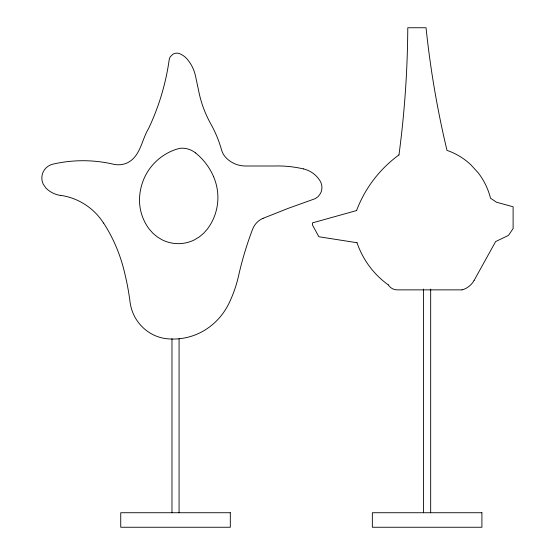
<?xml version="1.0" encoding="UTF-8"?>
<svg xmlns="http://www.w3.org/2000/svg" width="555" height="555" viewBox="0 0 555 555"><rect width="100%" height="100%" fill="white"/><g stroke="black" fill="none" stroke-linecap="round" stroke-linejoin="round"><path stroke-width="0.83" d="M474.137 280.379L495.629 241.564L508.484 235.382L513.111 228.57L513.111 206.786L496.461 202.207L490.516 198.225A69.097 69.097 0 0 0 478.313 172.952L470.751 164.655L466.491 161.012A66.51 66.51 0 0 0 446.99 150.37A953.733 953.733 0 0 1 426.039 27.75L407.779 27.75A1003.169 1003.169 0 0 1 398.955 154.998M263.063 218.323L288.128 208.375L315.247 198.655L318.258 196.463L320.478 193.452A12.696 12.696 0 0 0 320.894 182.484L320.02 180.812A26.758 26.758 0 0 0 303.418 168.873M356.483 210.588L312.444 222.881L312.444 224.955L318.854 236.742L356.962 242.715M462.079 289.87L397.151 289.87A10.406 10.406 0 0 1 388.299 284.819M430.673 289.072L430.673 512.73M423.583 289.072L423.583 512.73M179.071 338.668L179.071 512.73M171.981 338.668L171.981 512.73M474.116 280.365A19.626 19.626 0 0 1 462.086 289.89M388.257 284.868A86.191 86.191 0 0 1 357.011 242.701M356.539 210.609A122.135 122.135 0 0 1 398.92 154.949M263.049 218.302A19.189 19.189 0 0 0 252.601 229.243A340.86 340.86 0 0 0 238.56 275.835A126.894 126.894 0 0 1 228.577 304.133C222.978 315.365 214.084 324.89 203.172 331.12A60.995 60.995 0 0 1 167.319 338.793A40.765 40.765 0 0 1 153.888 335.095C145.368 331.058 138.355 324.085 134.15 315.649A43.11 43.11 0 0 1 130.064 302.066A268.016 268.016 0 0 0 123.55 268.488A156.975 156.975 0 0 0 103.619 223.054M303.412 168.9A114.58 114.58 0 0 0 274.128 166L244.706 166A27.368 27.368 0 0 1 226.856 158.584A19.168 19.168 0 0 1 221.507 149.774A118.062 118.062 0 0 0 210.831 123.98A111.909 111.909 0 0 1 198.683 90.971L195.464 75.764A38.746 38.746 0 0 0 187.167 59.121A19.647 19.647 0 0 0 179.73 53.71A7.597 7.597 0 0 0 172.973 54.189L170.427 56.603A8.013 8.013 0 0 0 169.171 59.912A238.053 238.053 0 0 1 148.671 128.351C141.567 139.895 140.554 156.524 127.171 162.927A21.624 21.624 0 0 1 113.47 164.231A133.797 133.797 0 0 0 52.593 164.225C48.521 165.217 45.031 168.089 43.221 171.863A14.43 14.43 0 0 0 43.186 184.114L46.065 188.214A25.863 25.863 0 0 0 60.668 195.464M60.682 195.367A61.216 61.216 0 0 1 103.549 223.103M195.54 152.93A21.312 21.312 0 0 0 179.896 148.31C165.411 151.799 152.771 161.748 145.812 174.908A54.369 54.369 0 0 0 139.631 196.408A48.257 48.257 0 0 0 149.295 229.187L153.048 233.384L157.37 236.971L162.164 239.843A36.047 36.047 0 0 0 194.423 239.85L199.224 236.971L203.539 233.384L207.279 229.18A52.371 52.371 0 0 0 213.557 176.691M195.554 152.909A62.014 62.014 0 0 1 213.592 176.677M230.311 512.73L120.74 512.73L120.74 527.25L230.311 527.25L230.311 512.73M481.913 512.73L372.343 512.73L372.343 527.25L481.913 527.25L481.913 512.73"/></g></svg>
